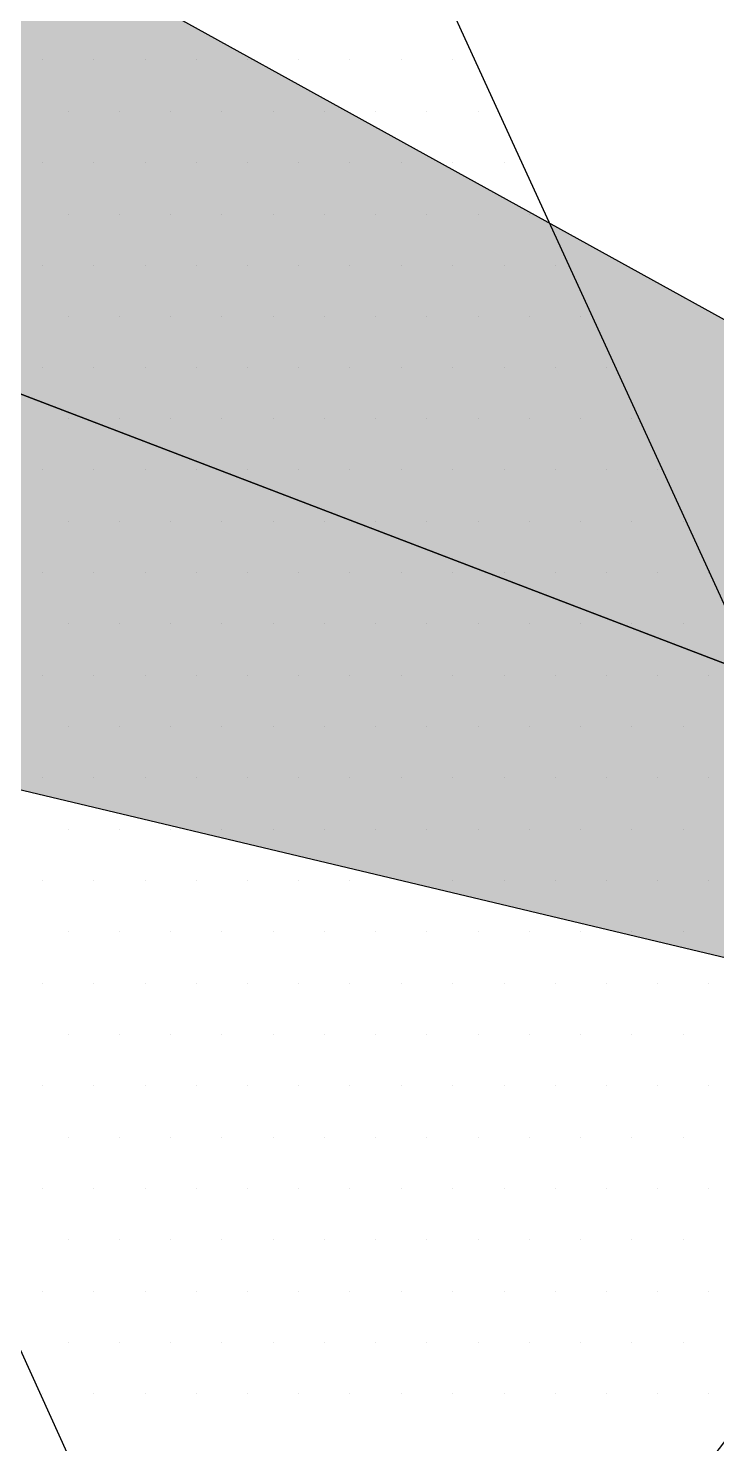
# Paper-space layout 'TOP_A1_00200_01-01-2017_MODELE' of a CAD drawing. Header units: metres. Extents: x 1274 to 2143, y 12 to 312.
# Drawn here: x 2053.768 to 2054.507, y 281.81 to 283.328 of the extents above; entities that cross this region are included whole.
import ezdxf

# ---------------------------------------------------------------- set-up
doc = ezdxf.new("R2010")
doc.units = ezdxf.units.M
doc.header["$LTSCALE"] = 2
doc.set_wipeout_variables(frame=1)
doc.linetypes.add('CACHEX2', pattern=[0.75, 0.5, -0.25])
for name, color, linetype in [('CARTOUCHE', 7, 'Continuous'), ('LOGO', 4, 'Continuous'), ('rosace', 7, 'Continuous')]:
    doc.layers.add(name, color=color, linetype=linetype)

# ---------------------------------------------------------------- blocks, each defined once
blk = doc.blocks.new('A$C715108E3')
at = {"layer": 'LOGO', "color": 131}
for p, q in [((3.5564, -15.991), (3.5564, -15.991)), ((3.6486, -15.991), (3.6486, -15.991)), ((3.7404, -15.991), (3.7404, -15.991)), ((3.8317, -15.991), (3.8317, -15.991)), ((3.9237, -15.991), (3.9237, -15.991)), ((4.0155, -15.991), (4.0155, -15.991)), ((4.107, -15.991), (4.107, -15.991)), ((4.1988, -15.991), (4.1988, -15.991)), ((4.2906, -15.991), (4.2906, -15.991)), ((3.6028, -16.0834), (3.6028, -16.0834)), ((3.6943, -16.0834), (3.6943, -16.0834)), ((3.7861, -16.0834), (3.7861, -16.0834)), ((3.878, -16.0834), (3.878, -16.0834)), ((3.9694, -16.0834), (3.9694, -16.0834)), ((4.0612, -16.0834), (4.0612, -16.0834)), ((4.1531, -16.0834), (4.1531, -16.0834)), ((4.2445, -16.0834), (4.2445, -16.0834)), ((4.3364, -16.0834), (4.3364, -16.0834)), ((3.5564, -16.1747), (3.5564, -16.1747)), ((3.6486, -16.1747), (3.6486, -16.1747)), ((3.7404, -16.1747), (3.7404, -16.1747)), ((3.8317, -16.1747), (3.8317, -16.1747)), ((3.9237, -16.1747), (3.9237, -16.1747)), ((4.0155, -16.1747), (4.0155, -16.1747)), ((4.107, -16.1747), (4.107, -16.1747)), ((4.1988, -16.1747), (4.1988, -16.1747)), ((4.2906, -16.1747), (4.2906, -16.1747)), ((4.3827, -16.1747), (4.3827, -16.1747)), ((3.6028, -16.2675), (3.6028, -16.2675)), ((3.6943, -16.2675), (3.6943, -16.2675)), ((3.7861, -16.2675), (3.7861, -16.2675)), ((3.878, -16.2675), (3.878, -16.2675)), ((3.9694, -16.2675), (3.9694, -16.2675)), ((4.0612, -16.2675), (4.0612, -16.2675)), ((4.1531, -16.2675), (4.1531, -16.2675)), ((4.2445, -16.2675), (4.2445, -16.2675)), ((4.3364, -16.2675), (4.3364, -16.2675)), ((4.4282, -16.2675), (4.4282, -16.2675)), ((3.5564, -16.3587), (3.5564, -16.3587)), ((3.6486, -16.3587), (3.6486, -16.3587)), ((3.7404, -16.3587), (3.7404, -16.3587)), ((3.8317, -16.3587), (3.8317, -16.3587)), ((3.9237, -16.3587), (3.9237, -16.3587)), ((4.0155, -16.3587), (4.0155, -16.3587)), ((4.107, -16.3587), (4.107, -16.3587)), ((4.1988, -16.3587), (4.1988, -16.3587)), ((4.2906, -16.3587), (4.2906, -16.3587)), ((4.3827, -16.3587), (4.3827, -16.3587)), ((4.4739, -16.3587), (4.4739, -16.3587)), ((3.6028, -16.45), (3.6028, -16.45)), ((3.6943, -16.45), (3.6943, -16.45)), ((3.7861, -16.45), (3.7861, -16.45)), ((3.878, -16.45), (3.878, -16.45)), ((3.9694, -16.45), (3.9694, -16.45)), ((4.0612, -16.45), (4.0612, -16.45)), ((4.1531, -16.45), (4.1531, -16.45)), ((4.2445, -16.45), (4.2445, -16.45)), ((4.3364, -16.45), (4.3364, -16.45)), ((4.4282, -16.45), (4.4282, -16.45)), ((4.5202, -16.45), (4.5202, -16.45)), ((3.5564, -16.5424), (3.5564, -16.5424)), ((3.6486, -16.5424), (3.6486, -16.5424)), ((3.7404, -16.5424), (3.7404, -16.5424)), ((3.8317, -16.5424), (3.8317, -16.5424)), ((3.9237, -16.5424), (3.9237, -16.5424)), ((4.0155, -16.5424), (4.0155, -16.5424)), ((4.107, -16.5424), (4.107, -16.5424)), ((4.1988, -16.5424), (4.1988, -16.5424)), ((4.2906, -16.5424), (4.2906, -16.5424)), ((4.3827, -16.5424), (4.3827, -16.5424)), ((4.4739, -16.5424), (4.4739, -16.5424)), ((4.5659, -16.5424), (4.5659, -16.5424)), ((3.6028, -16.6339), (3.6028, -16.6339)), ((3.6943, -16.6339), (3.6943, -16.6339)), ((3.7861, -16.6339), (3.7861, -16.6339)), ((3.878, -16.6339), (3.878, -16.6339)), ((3.9694, -16.6339), (3.9694, -16.6339)), ((4.0612, -16.6339), (4.0612, -16.6339)), ((4.1531, -16.6339), (4.1531, -16.6339)), ((4.2445, -16.6339), (4.2445, -16.6339)), ((4.3364, -16.6339), (4.3364, -16.6339)), ((4.4282, -16.6339), (4.4282, -16.6339)), ((4.5202, -16.6339), (4.5202, -16.6339)), ((4.6115, -16.6339), (4.6115, -16.6339)), ((3.5564, -16.7251), (3.5564, -16.7251)), ((3.6486, -16.7251), (3.6486, -16.7251)), ((3.7404, -16.7251), (3.7404, -16.7251)), ((3.8317, -16.7251), (3.8317, -16.7251)), ((3.9237, -16.7251), (3.9237, -16.7251)), ((4.0155, -16.7251), (4.0155, -16.7251)), ((4.107, -16.7251), (4.107, -16.7251)), ((4.1988, -16.7251), (4.1988, -16.7251)), ((4.2906, -16.7251), (4.2906, -16.7251)), ((4.3827, -16.7251), (4.3827, -16.7251)), ((4.4739, -16.7251), (4.4739, -16.7251)), ((4.5659, -16.7251), (4.5659, -16.7251)), ((4.658, -16.7251), (4.658, -16.7251)), ((3.6028, -16.8175), (3.6028, -16.8175)), ((3.6943, -16.8175), (3.6943, -16.8175)), ((3.7861, -16.8175), (3.7861, -16.8175)), ((3.878, -16.8175), (3.878, -16.8175)), ((3.9694, -16.8175), (3.9694, -16.8175)), ((4.0612, -16.8175), (4.0612, -16.8175)), ((4.1531, -16.8175), (4.1531, -16.8175)), ((4.2445, -16.8175), (4.2445, -16.8175)), ((4.3364, -16.8175), (4.3364, -16.8175)), ((4.4282, -16.8175), (4.4282, -16.8175)), ((4.5202, -16.8175), (4.5202, -16.8175)), ((4.6115, -16.8175), (4.6115, -16.8175)), ((4.7035, -16.8175), (4.7035, -16.8175)), ((3.5564, -16.909), (3.5564, -16.909)), ((3.6486, -16.909), (3.6486, -16.909)), ((3.7404, -16.909), (3.7404, -16.909)), ((3.8317, -16.909), (3.8317, -16.909)), ((3.9237, -16.909), (3.9237, -16.909)), ((4.0155, -16.909), (4.0155, -16.909)), ((4.107, -16.909), (4.107, -16.909)), ((4.1988, -16.909), (4.1988, -16.909)), ((4.2906, -16.909), (4.2906, -16.909)), ((4.3827, -16.909), (4.3827, -16.909)), ((4.4739, -16.909), (4.4739, -16.909)), ((4.5659, -16.909), (4.5659, -16.909)), ((4.658, -16.909), (4.658, -16.909)), ((4.7492, -16.909), (4.7492, -16.909)), ((3.6028, -17.0003), (3.6028, -17.0003)), ((3.6943, -17.0003), (3.6943, -17.0003)), ((3.7861, -17.0003), (3.7861, -17.0003)), ((3.878, -17.0003), (3.878, -17.0003)), ((3.9694, -17.0003), (3.9694, -17.0003)), ((4.0612, -17.0003), (4.0612, -17.0003)), ((4.1531, -17.0003), (4.1531, -17.0003)), ((4.2445, -17.0003), (4.2445, -17.0003)), ((4.3364, -17.0003), (4.3364, -17.0003)), ((4.4282, -17.0003), (4.4282, -17.0003)), ((4.5202, -17.0003), (4.5202, -17.0003)), ((4.6115, -17.0003), (4.6115, -17.0003)), ((4.7035, -17.0003), (4.7035, -17.0003)), ((3.5564, -17.0928), (3.5564, -17.0928)), ((3.6486, -17.0928), (3.6486, -17.0928)), ((3.7404, -17.0928), (3.7404, -17.0928)), ((3.8317, -17.0928), (3.8317, -17.0928)), ((3.9237, -17.0928), (3.9237, -17.0928)), ((4.0155, -17.0928), (4.0155, -17.0928)), ((4.107, -17.0928), (4.107, -17.0928)), ((4.1988, -17.0928), (4.1988, -17.0928)), ((4.2906, -17.0928), (4.2906, -17.0928)), ((4.3827, -17.0928), (4.3827, -17.0928)), ((4.4739, -17.0928), (4.4739, -17.0928)), ((4.5659, -17.0928), (4.5659, -17.0928)), ((4.658, -17.0928), (4.658, -17.0928)), ((4.7492, -17.0928), (4.7492, -17.0928)), ((3.6028, -17.1843), (3.6028, -17.1843)), ((3.6943, -17.1843), (3.6943, -17.1843)), ((3.7861, -17.1843), (3.7861, -17.1843)), ((3.878, -17.1843), (3.878, -17.1843)), ((3.9694, -17.1843), (3.9694, -17.1843)), ((4.0612, -17.1843), (4.0612, -17.1843)), ((4.1531, -17.1843), (4.1531, -17.1843)), ((4.2445, -17.1843), (4.2445, -17.1843)), ((4.3364, -17.1843), (4.3364, -17.1843)), ((4.4282, -17.1843), (4.4282, -17.1843)), ((4.5202, -17.1843), (4.5202, -17.1843)), ((4.6115, -17.1843), (4.6115, -17.1843)), ((4.7035, -17.1843), (4.7035, -17.1843)), ((3.5564, -17.2756), (3.5564, -17.2756)), ((3.6486, -17.2756), (3.6486, -17.2756)), ((3.7404, -17.2756), (3.7404, -17.2756)), ((3.8317, -17.2756), (3.8317, -17.2756)), ((3.9237, -17.2756), (3.9237, -17.2756)), ((4.0155, -17.2756), (4.0155, -17.2756)), ((4.107, -17.2756), (4.107, -17.2756)), ((4.1988, -17.2756), (4.1988, -17.2756)), ((4.2906, -17.2756), (4.2906, -17.2756)), ((4.3827, -17.2756), (4.3827, -17.2756)), ((4.4739, -17.2756), (4.4739, -17.2756)), ((4.5659, -17.2756), (4.5659, -17.2756)), ((4.658, -17.2756), (4.658, -17.2756)), ((4.7492, -17.2756), (4.7492, -17.2756)), ((3.6028, -17.368), (3.6028, -17.368)), ((3.6943, -17.368), (3.6943, -17.368)), ((3.7861, -17.368), (3.7861, -17.368)), ((3.878, -17.368), (3.878, -17.368)), ((3.9694, -17.368), (3.9694, -17.368)), ((4.0612, -17.368), (4.0612, -17.368)), ((4.1531, -17.368), (4.1531, -17.368)), ((4.2445, -17.368), (4.2445, -17.368)), ((4.3364, -17.368), (4.3364, -17.368)), ((4.4282, -17.368), (4.4282, -17.368)), ((4.5202, -17.368), (4.5202, -17.368)), ((4.6115, -17.368), (4.6115, -17.368)), ((4.7035, -17.368), (4.7035, -17.368)), ((3.5564, -17.4592), (3.5564, -17.4592)), ((3.6486, -17.4592), (3.6486, -17.4592)), ((3.7404, -17.4592), (3.7404, -17.4592)), ((3.8317, -17.4592), (3.8317, -17.4592)), ((3.9237, -17.4592), (3.9237, -17.4592)), ((4.0155, -17.4592), (4.0155, -17.4592)), ((4.107, -17.4592), (4.107, -17.4592)), ((4.1988, -17.4592), (4.1988, -17.4592)), ((4.2906, -17.4592), (4.2906, -17.4592)), ((4.3827, -17.4592), (4.3827, -17.4592)), ((4.4739, -17.4592), (4.4739, -17.4592)), ((4.5659, -17.4592), (4.5659, -17.4592)), ((4.658, -17.4592), (4.658, -17.4592)), ((4.7492, -17.4592), (4.7492, -17.4592)), ((3.6028, -17.5507), (3.6028, -17.5507)), ((3.6943, -17.5507), (3.6943, -17.5507)), ((3.7861, -17.5507), (3.7861, -17.5507)), ((3.878, -17.5507), (3.878, -17.5507)), ((3.9694, -17.5507), (3.9694, -17.5507)), ((4.0612, -17.5507), (4.0612, -17.5507)), ((4.1531, -17.5507), (4.1531, -17.5507)), ((4.2445, -17.5507), (4.2445, -17.5507)), ((4.3364, -17.5507), (4.3364, -17.5507)), ((4.4282, -17.5507), (4.4282, -17.5507)), ((4.5202, -17.5507), (4.5202, -17.5507)), ((4.6115, -17.5507), (4.6115, -17.5507)), ((4.7035, -17.5507), (4.7035, -17.5507)), ((3.5564, -17.6431), (3.5564, -17.6431)), ((3.6486, -17.6431), (3.6486, -17.6431)), ((3.7404, -17.6431), (3.7404, -17.6431)), ((3.8317, -17.6431), (3.8317, -17.6431)), ((3.9237, -17.6431), (3.9237, -17.6431)), ((4.0155, -17.6431), (4.0155, -17.6431)), ((4.107, -17.6431), (4.107, -17.6431)), ((4.1988, -17.6431), (4.1988, -17.6431)), ((4.2906, -17.6431), (4.2906, -17.6431)), ((4.3827, -17.6431), (4.3827, -17.6431)), ((4.4739, -17.6431), (4.4739, -17.6431)), ((4.5659, -17.6431), (4.5659, -17.6431)), ((4.658, -17.6431), (4.658, -17.6431)), ((4.7492, -17.6431), (4.7492, -17.6431)), ((3.6028, -17.7343), (3.6028, -17.7343)), ((3.6943, -17.7343), (3.6943, -17.7343)), ((3.7861, -17.7343), (3.7861, -17.7343)), ((3.878, -17.7343), (3.878, -17.7343)), ((3.9694, -17.7343), (3.9694, -17.7343)), ((4.0612, -17.7343), (4.0612, -17.7343)), ((4.1531, -17.7343), (4.1531, -17.7343)), ((4.2445, -17.7343), (4.2445, -17.7343)), ((4.3364, -17.7343), (4.3364, -17.7343)), ((4.4282, -17.7343), (4.4282, -17.7343)), ((4.5202, -17.7343), (4.5202, -17.7343)), ((4.6115, -17.7343), (4.6115, -17.7343)), ((4.7035, -17.7343), (4.7035, -17.7343)), ((3.5564, -17.8258), (3.5564, -17.8258)), ((3.6486, -17.8258), (3.6486, -17.8258)), ((3.7404, -17.8258), (3.7404, -17.8258)), ((3.8317, -17.8258), (3.8317, -17.8258)), ((3.9237, -17.8258), (3.9237, -17.8258)), ((4.0155, -17.8258), (4.0155, -17.8258)), ((4.107, -17.8258), (4.107, -17.8258)), ((4.1988, -17.8258), (4.1988, -17.8258)), ((4.2906, -17.8258), (4.2906, -17.8258)), ((4.3827, -17.8258), (4.3827, -17.8258)), ((4.4739, -17.8258), (4.4739, -17.8258)), ((4.5659, -17.8258), (4.5659, -17.8258)), ((4.658, -17.8258), (4.658, -17.8258)), ((4.7492, -17.8258), (4.7492, -17.8258)), ((3.6028, -17.9182), (3.6028, -17.9182)), ((3.6943, -17.9182), (3.6943, -17.9182)), ((3.7861, -17.9182), (3.7861, -17.9182)), ((3.878, -17.9182), (3.878, -17.9182)), ((3.9694, -17.9182), (3.9694, -17.9182)), ((4.0612, -17.9182), (4.0612, -17.9182)), ((4.1531, -17.9182), (4.1531, -17.9182)), ((4.2445, -17.9182), (4.2445, -17.9182)), ((4.3364, -17.9182), (4.3364, -17.9182)), ((4.4282, -17.9182), (4.4282, -17.9182)), ((4.5202, -17.9182), (4.5202, -17.9182)), ((4.6115, -17.9182), (4.6115, -17.9182)), ((4.7035, -17.9182), (4.7035, -17.9182)), ((3.5564, -18.0097), (3.5564, -18.0097)), ((3.6486, -18.0097), (3.6486, -18.0097)), ((3.7404, -18.0097), (3.7404, -18.0097)), ((3.8317, -18.0097), (3.8317, -18.0097)), ((3.9237, -18.0097), (3.9237, -18.0097)), ((4.0155, -18.0097), (4.0155, -18.0097)), ((4.107, -18.0097), (4.107, -18.0097)), ((4.1988, -18.0097), (4.1988, -18.0097)), ((4.2906, -18.0097), (4.2906, -18.0097)), ((4.3827, -18.0097), (4.3827, -18.0097)), ((4.4739, -18.0097), (4.4739, -18.0097)), ((4.5659, -18.0097), (4.5659, -18.0097)), ((4.658, -18.0097), (4.658, -18.0097)), ((4.7492, -18.0097), (4.7492, -18.0097)), ((3.6028, -18.1009), (3.6028, -18.1009)), ((3.6943, -18.1009), (3.6943, -18.1009)), ((3.7861, -18.1009), (3.7861, -18.1009)), ((3.878, -18.1009), (3.878, -18.1009)), ((3.9694, -18.1009), (3.9694, -18.1009)), ((4.0612, -18.1009), (4.0612, -18.1009)), ((4.1531, -18.1009), (4.1531, -18.1009)), ((4.2445, -18.1009), (4.2445, -18.1009)), ((4.3364, -18.1009), (4.3364, -18.1009)), ((4.4282, -18.1009), (4.4282, -18.1009)), ((4.5202, -18.1009), (4.5202, -18.1009)), ((4.6115, -18.1009), (4.6115, -18.1009)), ((4.7035, -18.1009), (4.7035, -18.1009)), ((3.5564, -18.1933), (3.5564, -18.1933)), ((3.6486, -18.1933), (3.6486, -18.1933)), ((3.7404, -18.1933), (3.7404, -18.1933)), ((3.8317, -18.1933), (3.8317, -18.1933)), ((3.9237, -18.1933), (3.9237, -18.1933)), ((4.0155, -18.1933), (4.0155, -18.1933)), ((4.107, -18.1933), (4.107, -18.1933)), ((4.1988, -18.1933), (4.1988, -18.1933)), ((4.2906, -18.1933), (4.2906, -18.1933)), ((4.3827, -18.1933), (4.3827, -18.1933)), ((4.4739, -18.1933), (4.4739, -18.1933)), ((4.5659, -18.1933), (4.5659, -18.1933)), ((4.658, -18.1933), (4.658, -18.1933)), ((4.7492, -18.1933), (4.7492, -18.1933)), ((3.6028, -18.2848), (3.6028, -18.2848)), ((3.6943, -18.2848), (3.6943, -18.2848)), ((3.7861, -18.2848), (3.7861, -18.2848)), ((3.878, -18.2848), (3.878, -18.2848)), ((3.9694, -18.2848), (3.9694, -18.2848)), ((4.0612, -18.2848), (4.0612, -18.2848)), ((4.1531, -18.2848), (4.1531, -18.2848)), ((4.2445, -18.2848), (4.2445, -18.2848)), ((4.3364, -18.2848), (4.3364, -18.2848)), ((4.4282, -18.2848), (4.4282, -18.2848)), ((4.5202, -18.2848), (4.5202, -18.2848)), ((4.6115, -18.2848), (4.6115, -18.2848)), ((4.7035, -18.2848), (4.7035, -18.2848)), ((3.5522, -18.3761), (3.5522, -18.3761)), ((3.5564, -18.3761), (3.5564, -18.3761)), ((3.6486, -18.3761), (3.6486, -18.3761)), ((3.7404, -18.3761), (3.7404, -18.3761)), ((3.8317, -18.3761), (3.8317, -18.3761)), ((3.9237, -18.3761), (3.9237, -18.3761)), ((4.0155, -18.3761), (4.0155, -18.3761)), ((4.107, -18.3761), (4.107, -18.3761)), ((4.1988, -18.3761), (4.1988, -18.3761)), ((4.2906, -18.3761), (4.2906, -18.3761)), ((4.3827, -18.3761), (4.3827, -18.3761)), ((4.4739, -18.3761), (4.4739, -18.3761)), ((4.5659, -18.3761), (4.5659, -18.3761)), ((4.658, -18.3761), (4.658, -18.3761)), ((4.7492, -18.3761), (4.7492, -18.3761))]:
    blk.add_line(p, q, dxfattribs=at)
blk.add_lwpolyline([(-1.6922, -18.648), (0.2166, -18.8242), (-0.4061, -17.3082), (1.2857, -17.5115), (0.9202, -16.4826), (-0.461, -13.5406), (1.4536, -13.7453), (4.032, -19.4344), (5.206, -17.903), (3.3935, -13.9486), (6.3293, -14.2803), (6.4311, -12.6478), (3.5725, -12.29), (6.1505, -8.6671), (5.6155, -6.8715), (1.6586, -12.1279), (-1.9407, -12.0256)], dxfattribs=at)
blk = doc.blocks.new('A$C581E6685')
at = {"layer": 'rosace'}
for color, points in [(32, [(-39.8519, 24.2064), (-37.1498, 25.5201), (-23.2602, 17.8548)]), (40, [(-39.8519, 24.2064), (-23.2602, 17.8548), (-38.5844, 21.5046)])]:
    blk.add_hatch(color=color, dxfattribs=at).paths.add_polyline_path(points)
at = {"layer": 'rosace', "color": 32}
blk.add_lwpolyline([(-39.8519, 24.2064), (-37.1498, 25.5201), (-23.2602, 17.8559)], close=True, dxfattribs=at)
at = {"layer": 'rosace', "color": 40}
blk.add_lwpolyline([(-39.8519, 24.2064), (-23.2602, 17.8559), (-38.584, 21.5046)], close=True, dxfattribs=at)
at = {"layer": 'rosace', "color": 32, "linetype": 'CACHEX2', "ltscale": 1.5}
blk.add_ellipse((-38.0538, 23.8138), major_axis=(-19.0311, -3.534), ratio=0.590567, dxfattribs=at)
at = {"layer": 'rosace', "color": 32}
blk.add_ellipse((-37.6144, 23.8499), major_axis=(-13.5768, -4.2839), ratio=0.791971, dxfattribs=at)
at = {"layer": 'CARTOUCHE'}
blk.add_blockref('A$C715108E3', (-31.6739, 36.3189), dxfattribs=at)
blk = doc.blocks.new('A$C4D68259D')
blk.add_wipeout([(0, 25.6223), (0.1652, 26.7367), (0.7383, 27.8861), (1.6708, 28.7909), (2.8466, 29.3316), (3.5435, 29.4509), (3.5435, 29.4509), (94.9287, 29.4623), (96.0552, 29.2902), (97.2167, 28.6987), (97.7035, 28.2661), (98.0951, 27.7798), (98.6162, 26.658), (98.7362, 26.0362), (98.7516, 25.8527), (98.7585, 3.8387), (98.5719, 2.6574), (98.0189, 1.5743), (97.5848, 1.0765), (97.1232, 0.6959), (95.9338, 0.1366), (95.4142, 0.0321), (95.1105, 0.0048), (3.7555, 0.0009), (2.7133, 0.169), (1.5147, 0.7841), (0.6714, 1.6707), (0.147, 2.7876), (0.0063, 3.6209)]).dxf.layer = 'CARTOUCHE'
at = {"layer": 'CARTOUCHE'}
blk.add_rational_spline([(0, 25.6223), (0, 14.7312), (0, 3.84), (0, 0), (3.84, 0), (49.3793, 0), (94.9185, 0), (98.7585, 0), (98.7585, 3.84), (98.7585, 14.7312), (98.7585, 25.6223), (98.7585, 29.4623), (94.9185, 29.4623), (49.3793, 29.4623), (3.84, 29.4623), (0, 29.4623), (0, 25.6223)], [1, 1, 1, 0.707106781187, 1, 1, 1, 0.707106781187, 1, 1, 1, 0.707106781187, 1, 1, 1, 0.707106781187, 1], degree=2, knots=[0, 0, 0, 1, 1, 2.570796, 2.570796, 3.570796, 3.570796, 5.141593, 5.141593, 6.141593, 6.141593, 7.712389, 7.712389, 8.712389, 8.712389, 10.283185, 10.283185, 10.283185], dxfattribs=at)
at = {"layer": 'CARTOUCHE', "xscale": 0.6, "yscale": 0.6, "zscale": 0.6}
blk.add_blockref('A$C581E6685', (37.2707, 1.3806), dxfattribs=at)

psp = doc.layouts.new('TOP_A1_00200_01-01-2017_MODELE')

# ---------------------------------------------------------------- block references
at = {"layer": 'rosace'}
psp.add_blockref('A$C4D68259D', (2033.3828, 269.7177), dxfattribs=at)

doc.saveas('drawing.dxf')
